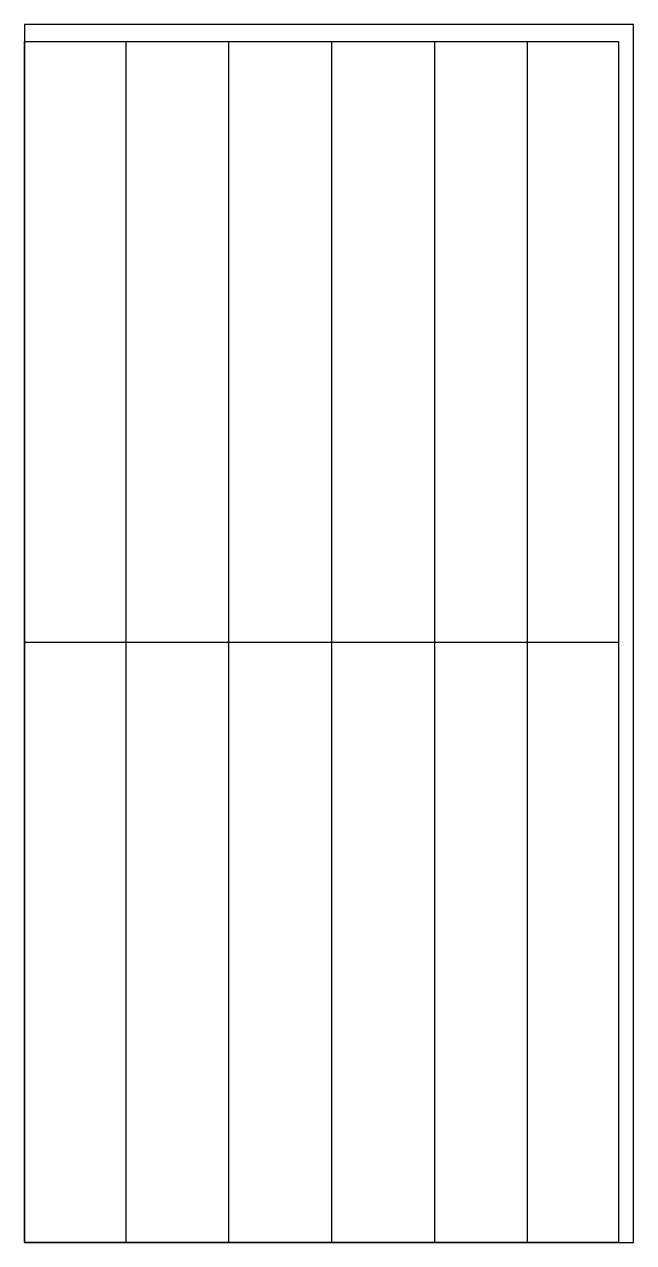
# Model space of a CAD drawing. Header units: inches. Extents: x 460 to 1680, y 333 to 2773.
import ezdxf

# ---------------------------------------------------------------- set-up
doc = ezdxf.new("R2010")
doc.units = ezdxf.units.IN
doc.header["$MEASUREMENT"] = 0

msp = doc.modelspace()

# ---------------------------------------------------------------- linework, layer by layer
for p, q in [((662.6, 2738.9), (662.6, 332.9)), ((868.6, 2738.9), (868.6, 332.9)), ((1074.6, 2738.9), (1074.6, 332.9)), ((1280.6, 2738.9), (1280.6, 332.9)), ((1466.6, 2738.9), (1466.6, 332.9)), ((459.6, 1535.9), (1649.6, 1535.9))]:
    msp.add_line(p, q)
at = {"color": 240, "true_color": 0xed1f24}
msp.add_lwpolyline([(1679.6, 332.9), (1679.6, 2772.9), (459.6, 2772.9), (459.6, 332.9)], close=True, dxfattribs=at)
msp.add_lwpolyline([(459.6, 2738.9), (1649.6, 2738.9), (1649.6, 332.9), (459.6, 332.9)], close=True)

doc.saveas('drawing.dxf')
